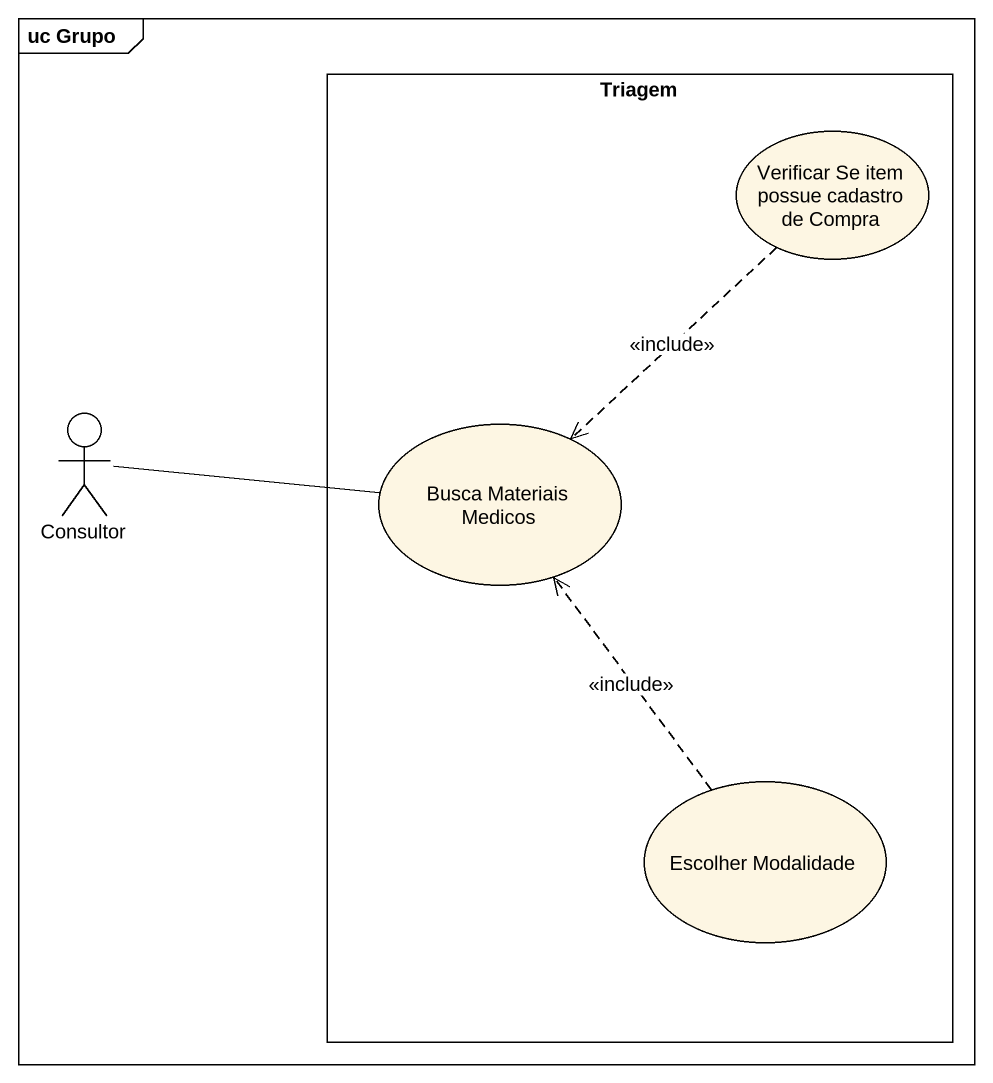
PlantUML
@startuml
mainframe uc Grupo
rectangle Triagem {
  usecase "Verificar Se item possue cadastro de Compra" as Verificar_Se_item_possue
  usecase "Busca Materiais Medicos" as Busca_Materiais_Medicos
  usecase "Escolher Modalidade" as Escolher_Modalidade
}
actor Consultor
Verificar_Se_item_possue ..> Busca_Materiais_Medicos : <<include>>
Consultor -right- Busca_Materiais_Medicos
Escolher_Modalidade .up.> Busca_Materiais_Medicos : <<include>>
@enduml
